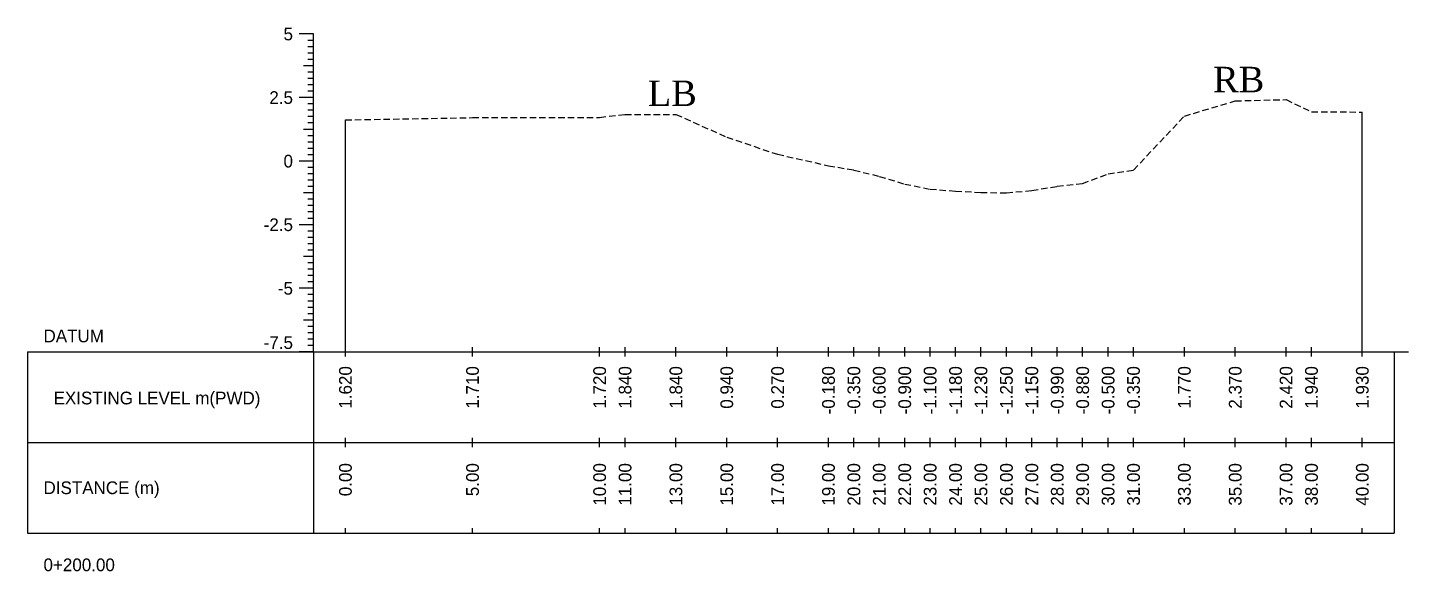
# Model space of a CAD drawing. Header units: inches. Extents: x 3247 to 4722, y -1199 to -293.
# Drawn here: x 3547.9 to 3602.2, y -983.4 to -962 of the extents above; entities that cross this region are included whole.
import ezdxf
from ezdxf.enums import TextEntityAlignment as Align

# ---------------------------------------------------------------- set-up
doc = ezdxf.new("R2010")
doc.units = ezdxf.units.IN
doc.header["$MEASUREMENT"] = 0
doc.linetypes.add('HIDDEN', pattern=[0.375, 0.25, -0.125])
doc.layers.add('CS_Drawing', color=7, linetype='Continuous')
doc.layers.add('GL', color=3, linetype='HIDDEN')
doc.styles.add('romans', font='romans.shx')

msp = doc.modelspace()

# ---------------------------------------------------------------- linework, layer by layer
at = {"layer": 'CS_Drawing'}
for p, q in [((3559.151, -962.224), (3558.588, -962.224)), ((3559.151, -962.224), (3558.757, -962.224)), ((3559.151, -962.224), (3558.926, -962.224)), ((3559.151, -974.724), (3559.151, -962.224)), ((3559.151, -962.474), (3558.926, -962.474)), ((3559.151, -962.724), (3558.926, -962.724)), ((3559.151, -963.474), (3558.757, -963.474)), ((3559.151, -962.974), (3558.926, -962.974)), ((3559.151, -963.224), (3558.926, -963.224)), ((3559.151, -963.474), (3558.926, -963.474)), ((3559.151, -963.724), (3558.926, -963.724)), ((3559.151, -963.974), (3558.926, -963.974)), ((3559.151, -964.224), (3558.926, -964.224)), ((3559.151, -964.474), (3558.926, -964.474)), ((3559.151, -964.724), (3558.588, -964.724)), ((3559.151, -964.724), (3558.757, -964.724)), ((3559.151, -964.724), (3558.926, -964.724)), ((3559.151, -964.974), (3558.926, -964.974)), ((3559.151, -965.224), (3558.926, -965.224)), ((3559.151, -965.474), (3558.926, -965.474)), ((3560.401, -974.724), (3560.401, -965.604)), ((3600.401, -974.724), (3600.401, -965.294)), ((3559.151, -965.974), (3558.757, -965.974)), ((3559.151, -965.724), (3558.926, -965.724)), ((3559.151, -965.974), (3558.926, -965.974)), ((3559.151, -966.224), (3558.926, -966.224)), ((3559.151, -966.474), (3558.926, -966.474)), ((3559.151, -966.724), (3558.926, -966.724)), ((3559.151, -967.224), (3558.588, -967.224)), ((3559.151, -967.224), (3558.757, -967.224)), ((3559.151, -966.974), (3558.926, -966.974)), ((3559.151, -967.224), (3558.926, -967.224)), ((3559.151, -967.474), (3558.926, -967.474)), ((3559.151, -967.724), (3558.926, -967.724)), ((3559.151, -967.974), (3558.926, -967.974)), ((3559.151, -968.224), (3558.926, -968.224)), ((3559.151, -968.474), (3558.757, -968.474)), ((3559.151, -968.474), (3558.926, -968.474)), ((3559.151, -968.724), (3558.926, -968.724)), ((3559.151, -968.974), (3558.926, -968.974)), ((3559.151, -969.224), (3558.926, -969.224)), ((3559.151, -969.474), (3558.926, -969.474)), ((3559.151, -969.724), (3558.588, -969.724)), ((3559.151, -969.724), (3558.757, -969.724)), ((3559.151, -969.724), (3558.926, -969.724)), ((3559.151, -969.974), (3558.926, -969.974)), ((3559.151, -970.224), (3558.926, -970.224)), ((3559.151, -970.474), (3558.926, -970.474)), ((3559.151, -970.974), (3558.757, -970.974)), ((3559.151, -970.724), (3558.926, -970.724)), ((3559.151, -970.974), (3558.926, -970.974)), ((3559.151, -971.224), (3558.926, -971.224)), ((3559.151, -971.474), (3558.926, -971.474)), ((3559.151, -971.724), (3558.926, -971.724)), ((3559.151, -971.974), (3558.926, -971.974)), ((3559.151, -972.224), (3558.588, -972.224)), ((3559.151, -972.224), (3558.757, -972.224)), ((3559.151, -972.224), (3558.926, -972.224)), ((3559.151, -972.474), (3558.926, -972.474)), ((3559.151, -972.724), (3558.926, -972.724)), ((3559.151, -972.974), (3558.926, -972.974)), ((3559.151, -973.224), (3558.926, -973.224)), ((3559.151, -973.474), (3558.757, -973.474)), ((3559.151, -973.474), (3558.926, -973.474)), ((3559.151, -973.724), (3558.926, -973.724)), ((3559.151, -973.974), (3558.926, -973.974)), ((3559.151, -974.224), (3558.926, -974.224)), ((3547.901, -974.724), (3559.151, -974.724)), ((3547.901, -974.724), (3547.901, -981.849)), ((3559.151, -974.724), (3558.588, -974.724)), ((3559.151, -974.724), (3558.757, -974.724)), ((3559.151, -974.474), (3558.926, -974.474)), ((3559.151, -974.724), (3558.926, -974.724)), ((3559.151, -974.724), (3601.651, -974.724)), ((3559.151, -974.724), (3559.151, -981.849)), ((3560.401, -974.911), (3560.401, -974.536)), ((3565.401, -974.911), (3565.401, -974.536)), ((3570.401, -974.911), (3570.401, -974.536)), ((3571.401, -974.911), (3571.401, -974.536)), ((3573.401, -974.911), (3573.401, -974.536)), ((3575.401, -974.911), (3575.401, -974.536)), ((3577.401, -974.911), (3577.401, -974.536)), ((3579.401, -974.911), (3579.401, -974.536)), ((3580.401, -974.911), (3580.401, -974.536)), ((3581.401, -974.911), (3581.401, -974.536)), ((3582.401, -974.911), (3582.401, -974.536)), ((3583.401, -974.911), (3583.401, -974.536)), ((3584.401, -974.911), (3584.401, -974.536)), ((3585.401, -974.911), (3585.401, -974.536)), ((3586.401, -974.911), (3586.401, -974.536)), ((3587.401, -974.911), (3587.401, -974.536)), ((3588.401, -974.911), (3588.401, -974.536)), ((3589.401, -974.911), (3589.401, -974.536)), ((3590.401, -974.911), (3590.401, -974.536)), ((3591.401, -974.911), (3591.401, -974.536)), ((3593.401, -974.911), (3593.401, -974.536)), ((3595.401, -974.911), (3595.401, -974.536)), ((3597.401, -974.911), (3597.401, -974.536)), ((3598.401, -974.911), (3598.401, -974.536)), ((3600.401, -974.911), (3600.401, -974.536)), ((3601.651, -974.724), (3602.213, -974.724)), ((3601.651, -974.724), (3602.044, -974.724)), ((3601.651, -974.724), (3601.876, -974.724)), ((3601.651, -974.724), (3601.651, -981.849)), ((3560.401, -978.474), (3560.401, -978.099)), ((3565.401, -978.474), (3565.401, -978.099)), ((3570.401, -978.474), (3570.401, -978.099)), ((3571.401, -978.474), (3571.401, -978.099)), ((3573.401, -978.474), (3573.401, -978.099)), ((3575.401, -978.474), (3575.401, -978.099)), ((3577.401, -978.474), (3577.401, -978.099)), ((3579.401, -978.474), (3579.401, -978.099)), ((3580.401, -978.474), (3580.401, -978.099)), ((3581.401, -978.474), (3581.401, -978.099)), ((3582.401, -978.474), (3582.401, -978.099)), ((3583.401, -978.474), (3583.401, -978.099)), ((3584.401, -978.474), (3584.401, -978.099)), ((3585.401, -978.474), (3585.401, -978.099)), ((3586.401, -978.474), (3586.401, -978.099)), ((3587.401, -978.474), (3587.401, -978.099)), ((3588.401, -978.474), (3588.401, -978.099)), ((3589.401, -978.474), (3589.401, -978.099)), ((3590.401, -978.474), (3590.401, -978.099)), ((3591.401, -978.474), (3591.401, -978.099)), ((3593.401, -978.474), (3593.401, -978.099)), ((3595.401, -978.474), (3595.401, -978.099)), ((3597.401, -978.474), (3597.401, -978.099)), ((3598.401, -978.474), (3598.401, -978.099)), ((3600.401, -978.474), (3600.401, -978.099)), ((3547.901, -978.286), (3559.151, -978.286)), ((3559.151, -978.286), (3601.651, -978.286)), ((3559.151, -978.286), (3601.651, -978.286)), ((3547.901, -981.849), (3559.151, -981.849)), ((3559.151, -981.849), (3601.651, -981.849)), ((3560.401, -981.849), (3560.401, -981.661)), ((3565.401, -981.849), (3565.401, -981.661)), ((3570.401, -981.849), (3570.401, -981.661)), ((3571.401, -981.849), (3571.401, -981.661)), ((3573.401, -981.849), (3573.401, -981.661)), ((3575.401, -981.849), (3575.401, -981.661)), ((3577.401, -981.849), (3577.401, -981.661)), ((3579.401, -981.849), (3579.401, -981.661)), ((3580.401, -981.849), (3580.401, -981.661)), ((3581.401, -981.849), (3581.401, -981.661)), ((3582.401, -981.849), (3582.401, -981.661)), ((3583.401, -981.849), (3583.401, -981.661)), ((3584.401, -981.849), (3584.401, -981.661)), ((3585.401, -981.849), (3585.401, -981.661)), ((3586.401, -981.849), (3586.401, -981.661)), ((3587.401, -981.849), (3587.401, -981.661)), ((3588.401, -981.849), (3588.401, -981.661)), ((3589.401, -981.849), (3589.401, -981.661)), ((3590.401, -981.849), (3590.401, -981.661)), ((3591.401, -981.849), (3591.401, -981.661)), ((3593.401, -981.849), (3593.401, -981.661)), ((3595.401, -981.849), (3595.401, -981.661)), ((3597.401, -981.849), (3597.401, -981.661)), ((3598.401, -981.849), (3598.401, -981.661)), ((3600.401, -981.849), (3600.401, -981.661))]:
    msp.add_line(p, q, dxfattribs=at)
at = {"layer": 'GL'}
msp.add_lwpolyline([(3560.401, -965.604), (3565.401, -965.514), (3570.401, -965.504), (3571.401, -965.384), (3573.401, -965.384), (3575.401, -966.284), (3577.401, -966.954), (3579.401, -967.404), (3580.401, -967.574), (3581.401, -967.824), (3582.401, -968.124), (3583.401, -968.324), (3584.401, -968.404), (3585.401, -968.454), (3586.401, -968.474), (3587.401, -968.374), (3588.401, -968.214), (3589.401, -968.104), (3590.401, -967.724), (3591.401, -967.574), (3593.401, -965.454), (3595.401, -964.854), (3597.401, -964.804), (3598.401, -965.284), (3600.401, -965.294)], dxfattribs=at)

# ---------------------------------------------------------------- texts
at = {"char_height": 1, "width": 685.10646, "attachment_point": 1, "style": 'romans'}
for s, insert in [('{\\fTimes New Roman|b0|i0|c0|p18;RB}', (3594.531, -963.514)), ('{\\fTimes New Roman|b0|i0|c0|p18;LB}', (3572.293, -964.056))]:
    msp.add_mtext(s, dxfattribs=dict(at, insert=insert))
at = {"layer": 'CS_Drawing'}
for s, p in [('5', (3558.338, -962.224)), ('2.5', (3558.338, -964.724)), ('0', (3558.338, -967.224)), ('-2.5', (3558.338, -969.724)), ('-5', (3558.338, -972.224))]:
    msp.add_text(s, height=0.5, dxfattribs=at).set_placement(p, align=Align.MIDDLE_RIGHT)
for s, p in [('DATUM', (3548.526, -974.099)), ('EXISTING LEVEL m(PWD)', (3548.922, -976.539)), ('DISTANCE (m)', (3548.526, -980.068)), ('0+200.00', (3548.526, -983.099))]:
    msp.add_text(s, height=0.5, dxfattribs=at).set_placement(p, align=Align.MIDDLE_LEFT)
msp.add_text('-7.5', height=0.5, dxfattribs=at).set_placement((3558.338, -974.611), align=Align.RIGHT)
for s, p in [('1.620', (3560.401, -975.286)), ('1.710', (3565.401, -975.286)), ('1.720', (3570.401, -975.286)), ('1.840', (3571.401, -975.286)), ('1.840', (3573.401, -975.286)), ('0.940', (3575.401, -975.286)), ('0.270', (3577.401, -975.286)), ('-0.180', (3579.401, -975.286)), ('-0.350', (3580.401, -975.286)), ('-0.600', (3581.401, -975.286)), ('-0.900', (3582.401, -975.286)), ('-1.100', (3583.401, -975.286)), ('-1.180', (3584.401, -975.286)), ('-1.230', (3585.401, -975.286)), ('-1.250', (3586.401, -975.286)), ('-1.150', (3587.401, -975.286)), ('-0.990', (3588.401, -975.286)), ('-0.880', (3589.401, -975.286)), ('-0.500', (3590.401, -975.286)), ('-0.350', (3591.401, -975.286)), ('1.770', (3593.401, -975.286)), ('2.370', (3595.401, -975.286)), ('2.420', (3597.401, -975.286)), ('1.940', (3598.401, -975.286)), ('1.930', (3600.401, -975.286)), ('0.00', (3560.401, -979.099)), ('5.00', (3565.401, -979.099)), ('10.00', (3570.401, -979.099)), ('11.00', (3571.401, -979.099)), ('13.00', (3573.401, -979.099)), ('15.00', (3575.401, -979.099)), ('17.00', (3577.401, -979.099)), ('19.00', (3579.401, -979.099)), ('20.00', (3580.401, -979.099)), ('21.00', (3581.401, -979.099)), ('22.00', (3582.401, -979.099)), ('23.00', (3583.401, -979.099)), ('24.00', (3584.401, -979.099)), ('25.00', (3585.401, -979.099)), ('26.00', (3586.401, -979.099)), ('27.00', (3587.401, -979.099)), ('28.00', (3588.401, -979.099)), ('29.00', (3589.401, -979.099)), ('30.00', (3590.401, -979.099)), ('31.00', (3591.401, -979.099)), ('33.00', (3593.401, -979.099)), ('35.00', (3595.401, -979.099)), ('37.00', (3597.401, -979.099)), ('38.00', (3598.401, -979.099)), ('40.00', (3600.401, -979.099))]:
    msp.add_text(s, height=0.5, rotation=90, dxfattribs=at).set_placement(p, align=Align.MIDDLE_RIGHT)

doc.saveas('drawing.dxf')
